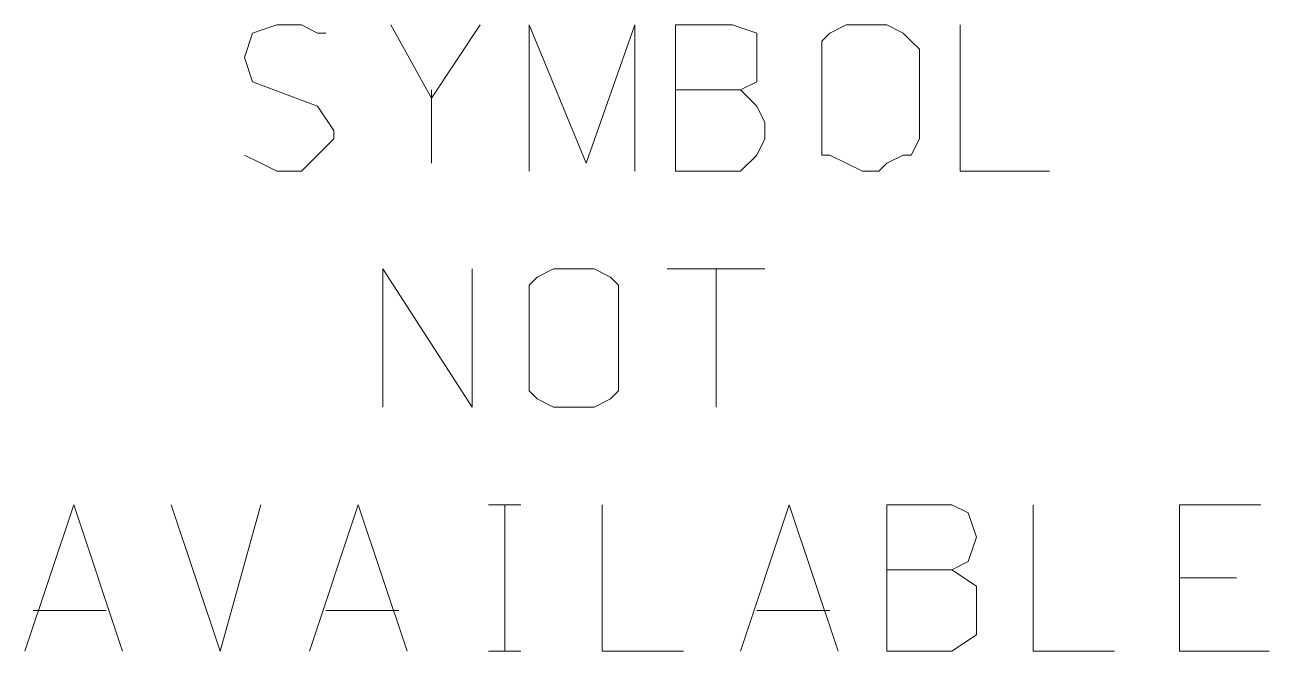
# Model space of a CAD drawing. Header units: metres. Extents: x 193 to 376, y 90 to 182.
import ezdxf

# ---------------------------------------------------------------- set-up
doc = ezdxf.new("R2010")
doc.units = ezdxf.units.M
doc.layers.add('STROKE_BLACK_000000', color=7, linetype='Continuous', true_color=0x000000)

msp = doc.modelspace()

# ---------------------------------------------------------------- linework, layer by layer
at = {"layer": 'STROKE_BLACK_000000', "lineweight": 0, "true_color": 0x000000}
for points in [[(235.89, 180.72), (233.49, 181.92), (229.89, 181.92), (226.29, 180.72)], [(246.69, 181.92), (252.69, 171.12)], [(252.69, 171.12), (259.89, 181.92)], [(267.09, 160.32), (267.09, 181.92)], [(267.09, 181.92), (275.49, 161.52)], [(275.49, 161.52), (282.69, 181.92)], [(282.69, 181.92), (282.69, 160.32)], [(288.69, 181.92), (288.69, 160.32)], [(288.69, 181.92), (297.09, 181.92)], [(297.09, 181.92), (300.69, 180.72), (300.69, 177.12), (300.69, 173.52), (298.29, 172.32)], [(310.29, 178.32), (310.29, 179.52), (311.49, 180.72), (313.89, 181.92), (316.29, 181.92), (318.69, 181.92), (319.89, 181.92), (322.29, 180.72), (323.49, 179.52), (324.69, 178.32)], [(330.69, 181.92), (330.69, 160.32)], [(226.29, 180.72), (225.09, 177.12), (226.29, 173.52)], [(235.89, 180.72), (237.09, 180.72)], [(310.29, 165.12), (310.29, 178.32)], [(324.69, 165.12), (324.69, 178.32)], [(226.29, 173.52), (235.89, 169.92)], [(252.69, 161.52), (252.69, 172.32)], [(288.69, 172.32), (298.29, 172.32)], [(298.29, 172.32), (300.69, 169.92), (301.89, 167.52), (301.89, 165.12), (300.69, 162.72), (298.29, 160.32)], [(235.89, 162.72), (238.29, 165.12), (238.29, 166.32), (235.89, 169.92)], [(310.29, 165.12), (310.29, 162.72), (311.49, 162.72), (313.89, 161.52), (316.29, 160.32), (318.69, 160.32), (319.89, 161.52), (322.29, 162.72), (323.49, 162.72), (324.69, 165.12)], [(225.09, 162.72), (227.49, 161.52)], [(227.49, 161.52), (229.89, 160.32), (233.49, 160.32), (235.89, 162.72)], [(288.69, 160.32), (298.29, 160.32)], [(330.69, 160.32), (343.89, 160.32)], [(245.49, 125.52), (245.49, 145.92)], [(245.49, 145.92), (258.69, 125.52)], [(258.69, 125.52), (258.69, 145.92)], [(267.09, 142.32), (267.09, 143.52), (268.29, 144.72), (270.69, 145.92), (271.89, 145.92), (275.49, 145.92), (276.69, 145.92), (279.09, 144.72), (280.29, 143.52), (280.29, 142.32)], [(287.49, 145.92), (301.89, 145.92)], [(294.69, 145.92), (294.69, 125.52)], [(267.09, 129.12), (267.09, 142.32)], [(280.29, 129.12), (280.29, 142.32)], [(267.09, 129.12), (267.09, 127.92), (268.29, 126.72), (270.69, 125.52), (271.89, 125.52), (275.49, 125.52), (276.69, 125.52), (279.09, 126.72), (280.29, 127.92), (280.29, 129.12)], [(192.69, 89.52), (199.89, 111.12)], [(199.89, 111.12), (207.09, 89.52)], [(214.29, 111.12), (221.49, 89.52)], [(221.49, 89.52), (227.49, 111.12)], [(234.69, 89.52), (241.89, 111.12)], [(241.89, 111.12), (249.09, 89.52)], [(261.09, 111.12), (265.89, 111.12)], [(263.49, 111.12), (263.49, 89.52)], [(277.89, 111.12), (277.89, 89.52)], [(298.29, 89.52), (305.49, 111.12)], [(305.49, 111.12), (312.69, 89.52)], [(319.89, 111.12), (319.89, 89.52)], [(319.89, 111.12), (329.49, 111.12)], [(329.49, 111.12), (331.89, 109.92), (333.09, 106.32), (331.89, 102.72), (329.49, 101.52)], [(341.49, 111.12), (341.49, 89.52)], [(375.09, 111.12), (363.09, 111.12)], [(363.09, 111.12), (363.09, 89.52)], [(319.89, 101.52), (329.49, 101.52)], [(329.49, 101.52), (333.09, 99.12), (333.09, 96.72), (333.09, 94.32), (333.09, 91.92), (329.49, 89.52)], [(371.49, 100.32), (363.09, 100.32)], [(204.69, 95.52), (193.89, 95.52)], [(247.89, 95.52), (237.09, 95.52)], [(311.49, 95.52), (300.69, 95.52)], [(261.09, 89.52), (265.89, 89.52)], [(277.89, 89.52), (289.89, 89.52)], [(319.89, 89.52), (329.49, 89.52)], [(341.49, 89.52), (353.49, 89.52)], [(363.09, 89.52), (376.29, 89.52)]]:
    msp.add_lwpolyline(points, dxfattribs=at)

doc.saveas('drawing.dxf')
